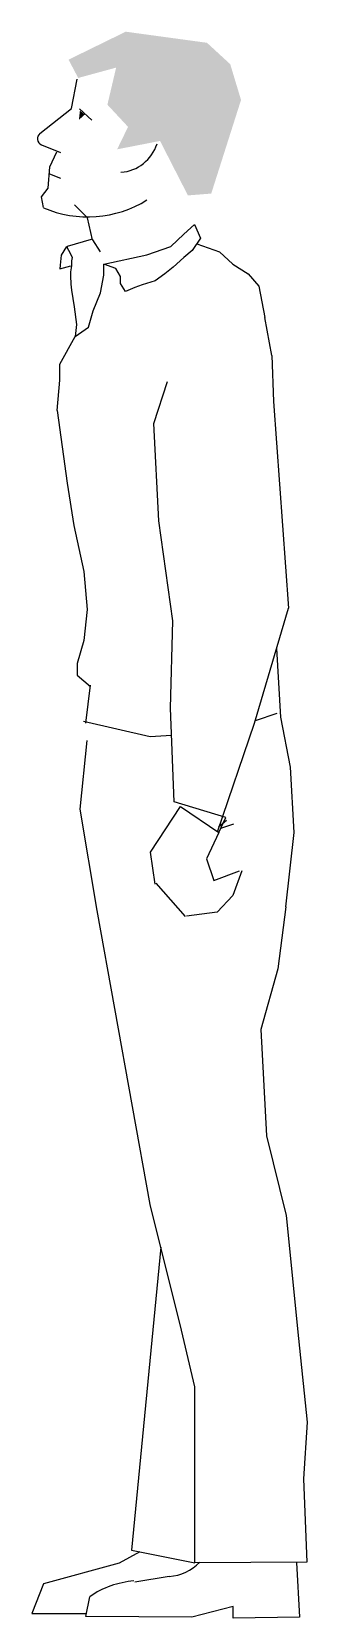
# Model space of a CAD drawing. Extents: x 0 to 0.29, y -0.01 to 1.64.
import ezdxf

# ---------------------------------------------------------------- set-up
doc = ezdxf.new("R2010")
doc.units = 0
doc.header["$LTSCALE"] = 1.2
doc.header["$MEASUREMENT"] = 0
doc.layers.get('0').update_dxf_attribs({"linetype": 'CONTINUOUS'})
doc.layers.add('GENTE', color=7, linetype='CONTINUOUS')

msp = doc.modelspace()

# ---------------------------------------------------------------- linework, layer by layer
msp.add_line((0.2583, 0.9295), (0.2541, 1.0006))
at = {"layer": 'GENTE'}
for p, q in [((0.0414, 1.5608), (0.0472, 1.5913)), ((0.0084, 1.5347), (0.0414, 1.5608)), ((0.0495, 1.5605), (0.0622, 1.5488)), ((0.01, 1.5232), (0.0298, 1.5151)), ((0.0188, 1.5003), (0.0259, 1.5157)), ((0.0172, 1.478), (0.0188, 1.5003)), ((0.0183, 1.4931), (0.0297, 1.4885)), ((0.0103, 1.4691), (0.0172, 1.478)), ((0.0122, 1.4579), (0.0103, 1.4691)), ((0.0578, 1.4474), (0.0444, 1.4609)), ((0.0629, 1.4246), (0.0578, 1.4474)), ((0.1579, 1.4305), (0.169, 1.4405)), ((0.169, 1.4405), (0.1751, 1.4263)), ((0.036, 1.4175), (0.0307, 1.4088)), ((0.0617, 1.4249), (0.0366, 1.4175)), ((0.0366, 1.4175), (0.0366, 1.4162)), ((0.0366, 1.4162), (0.0395, 1.4114)), ((0.0629, 1.4246), (0.0711, 1.4122)), ((0.1194, 1.4091), (0.1442, 1.4176)), ((0.1442, 1.4176), (0.1579, 1.4305)), ((0.1751, 1.4263), (0.1664, 1.4133)), ((0.1712, 1.4205), (0.1949, 1.412)), ((0.0307, 1.4088), (0.0295, 1.3981)), ((0.0395, 1.4114), (0.0418, 1.4061)), ((0.0418, 1.4061), (0.0412, 1.4027)), ((0.0412, 1.4027), (0.0412, 1.3974)), ((0.0749, 1.3993), (0.1194, 1.4091)), ((0.0749, 1.3878), (0.0749, 1.3993)), ((0.0873, 1.3948), (0.0749, 1.3993)), ((0.1579, 1.4063), (0.1466, 1.3963)), ((0.1664, 1.4133), (0.1579, 1.4063)), ((0.1949, 1.412), (0.2085, 1.3993)), ((0.2085, 1.3993), (0.2246, 1.3893)), ((0.0295, 1.3981), (0.029, 1.3946)), ((0.029, 1.3946), (0.0406, 1.3974)), ((0.0412, 1.3974), (0.0401, 1.3913)), ((0.0401, 1.3913), (0.0401, 1.3872)), ((0.0401, 1.3872), (0.0406, 1.3786)), ((0.0712, 1.3694), (0.0749, 1.3878)), ((0.0922, 1.3864), (0.0873, 1.3948)), ((0.0922, 1.3794), (0.0922, 1.3864)), ((0.1381, 1.3893), (0.1281, 1.3821)), ((0.1466, 1.3963), (0.1381, 1.3893)), ((0.2246, 1.3893), (0.2357, 1.3764)), ((0.0406, 1.3786), (0.0412, 1.3724)), ((0.0412, 1.3724), (0.044, 1.3551)), ((0.0638, 1.3509), (0.0712, 1.3694)), ((0.0972, 1.3709), (0.0922, 1.3794)), ((0.107, 1.3751), (0.0972, 1.3709)), ((0.1144, 1.3779), (0.107, 1.3751)), ((0.1281, 1.3821), (0.1144, 1.3779)), ((0.2357, 1.3764), (0.2418, 1.3441)), ((0.044, 1.3551), (0.0464, 1.3367)), ((0.0588, 1.3339), (0.0638, 1.3509)), ((0.0464, 1.3367), (0.0449, 1.3242)), ((0.0449, 1.3242), (0.0588, 1.3339)), ((0.2492, 1.3045), (0.2418, 1.3441)), ((0.0291, 1.2956), (0.0449, 1.3242)), ((0.2492, 1.3045), (0.2508, 1.2569)), ((0.0291, 1.279), (0.0291, 1.2956)), ((0.0263, 1.2474), (0.0291, 1.279)), ((0.1265, 1.2342), (0.141, 1.2775)), ((0.2508, 1.2569), (0.2665, 1.0426)), ((0.0263, 1.2474), (0.0366, 1.1722)), ((0.1317, 1.1331), (0.1265, 1.2342)), ((0.0366, 1.1722), (0.0436, 1.1284)), ((0.0436, 1.1284), (0.054, 1.0807)), ((0.1464, 1.0293), (0.1317, 1.1331)), ((0.054, 1.0807), (0.0575, 1.041)), ((0.0575, 1.041), (0.054, 1.0091)), ((0.2312, 0.9231), (0.2665, 1.0426)), ((0.144, 0.9388), (0.1464, 1.0293)), ((0.054, 1.0091), (0.0471, 0.9853)), ((0.0471, 0.9853), (0.0471, 0.9732)), ((0.0471, 0.9732), (0.061, 0.9613)), ((0.056, 0.9233), (0.0608, 0.9626)), ((0.1479, 0.8417), (0.144, 0.9388)), ((0.0538, 0.9253), (0.123, 0.9094)), ((0.1926, 0.8105), (0.2312, 0.9231)), ((0.2321, 0.926), (0.2547, 0.9336)), ((0.2685, 0.8777), (0.2583, 0.9295)), ((0.0502, 0.8342), (0.0575, 0.9052)), ((0.123, 0.9094), (0.1451, 0.9107)), ((0.2722, 0.81), (0.2685, 0.8777)), ((0.2013, 0.8254), (0.1479, 0.8417)), ((0.0678, 0.729), (0.0502, 0.8342)), ((0.1233, 0.7896), (0.1544, 0.8368)), ((0.1544, 0.8368), (0.1942, 0.8097)), ((0.1942, 0.8097), (0.2013, 0.8254)), ((0.1942, 0.8097), (0.1814, 0.7827)), ((0.1939, 0.8156), (0.2021, 0.8227)), ((0.2094, 0.8185), (0.1957, 0.8139)), ((0.2635, 0.7329), (0.2722, 0.81)), ((0.1279, 0.7562), (0.1233, 0.7896)), ((0.1814, 0.7827), (0.189, 0.7602)), ((0.1289, 0.7574), (0.159, 0.7228)), ((0.189, 0.7602), (0.2155, 0.7702)), ((0.218, 0.7702), (0.2086, 0.7446)), ((0.2086, 0.7446), (0.1925, 0.7273)), ((0.1229, 0.4241), (0.0678, 0.729)), ((0.1925, 0.7273), (0.1607, 0.723)), ((0.2635, 0.7329), (0.2551, 0.6685)), ((0.2551, 0.6685), (0.2375, 0.6056)), ((0.2375, 0.6056), (0.2436, 0.4953)), ((0.2436, 0.4953), (0.2639, 0.4125)), ((0.1555, 0.2936), (0.1229, 0.4241)), ((0.2639, 0.4125), (0.2767, 0.2851)), ((0.134, 0.3797), (0.1034, 0.0655)), ((0.1692, 0.2348), (0.1555, 0.2936)), ((0.2767, 0.2851), (0.2858, 0.1982)), ((0.1692, 0.0523), (0.1692, 0.2348)), ((0.2858, 0.1982), (0.2819, 0.1395)), ((0.2819, 0.1395), (0.2853, 0.053)), ((0.0907, 0.052), (0.0122, 0.0306)), ((0.1122, 0.0637), (0.0907, 0.052)), ((0.1034, 0.0655), (0.1692, 0.0523)), ((0.2853, 0.053), (0.1692, 0.0523)), ((0.2746, 0.0529), (0.2777, -0.0041)), ((0.107, 0.0326), (0.1425, 0.0384)), ((0.0122, 0.0306), (0, 0)), ((0.056, -0.0031), (0.0601, 0.0173)), ((0, 0), (0.056, 0)), ((0.2089, 0.0071), (0.1661, -0.0041)), ((0.2089, -0.0051), (0.2089, 0.0071)), ((0.1661, -0.0041), (0.056, -0.0031)), ((0.2777, -0.0041), (0.2089, -0.0051))]:
    msp.add_line(p, q, dxfattribs=at)
for centre, radius, start, end in [((0.0126, 1.5294), 0.0067, 128.3615, 247.6917), ((0.0895, 1.537), 0.0425, 274.1476, 342.2254), ((0.0582, 1.5639), 0.1156, 246.5372, 302.0448), ((0.1398, 0.0859), 0.0477, 273.2902, 316.2578), ((0.1135, -0.0601), 0.094, 94.5718, 124.5744)]:
    msp.add_arc(centre, radius, start, end, dxfattribs=at)
for points in [[(0.0382, 1.6114), (0.0975, 1.6404), (0.0482, 1.5924), (0.1818, 1.6289)], [(0.0896, 1.6119), (0.1818, 1.6289), (0.0785, 1.5647), (0.2059, 1.6067)], [(0.0785, 1.5647), (0.2059, 1.6067), (0.0999, 1.5417), (0.2171, 1.5696)], [(0.0999, 1.5417), (0.2171, 1.5696), (0.0886, 1.5184), (0.1331, 1.5271)], [(0.2171, 1.5696), (0.1331, 1.5271), (0.1862, 1.4725), (0.162, 1.4706)], [(0.05, 1.5587), (0.0489, 1.5489), (0.055, 1.5544)]]:
    msp.add_solid(points, dxfattribs=at)

doc.saveas('drawing.dxf')
